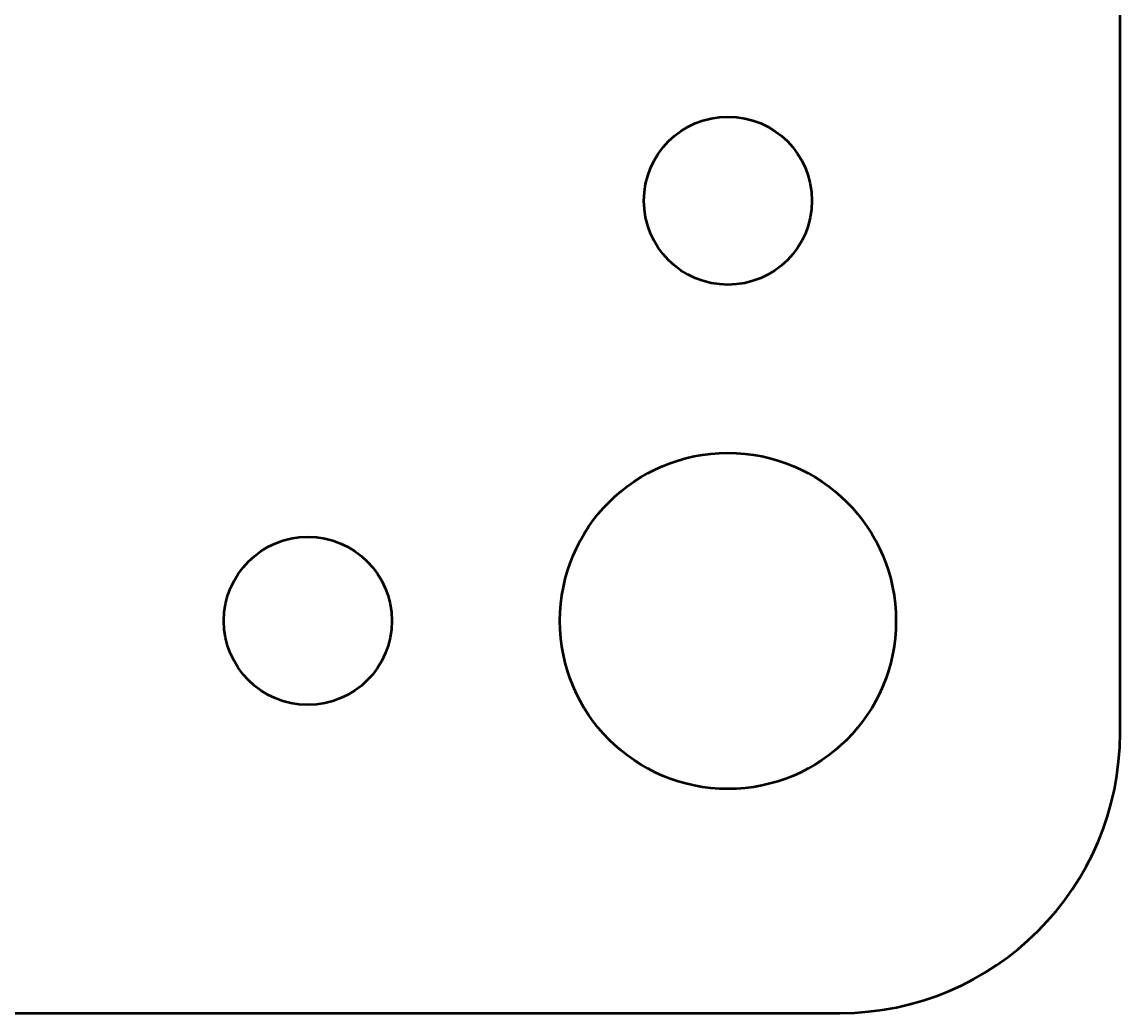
# Model space of a CAD drawing. Header units: centimetres. Extents: x -14.7 to 16.9, y -14.9 to 2.2.
# Drawn here: x -8.261 to -6.3, y -13.7 to -11.931 of the extents above; entities that cross this region are included whole.
import ezdxf

# ---------------------------------------------------------------- set-up
doc = ezdxf.new("R2010")
doc.units = ezdxf.units.CM
doc.header["$MEASUREMENT"] = 0
doc.layers.add('Layer 1', color=7, linetype='Continuous')

msp = doc.modelspace()

# ---------------------------------------------------------------- linework, layer by layer
at = {"layer": 'Layer 1', "lineweight": 53}
for centre, major_axis in [((-7, -12.25), (0, 0.15)), ((-7, -13), (0, 0.3)), ((-7.75, -13), (0, 0.15))]:
    msp.add_ellipse(centre, major_axis=major_axis, ratio=1, dxfattribs=at)
msp.add_open_spline([(-13.7, -13.2), (-13.7, -13.2), (-13.7, -6.8), (-13.7, -6.8), (-13.7, -6.8), (-13.7, -6.52386), (-13.47614, -6.3), (-13.2, -6.3), (-13.2, -6.3), (-13.2, -6.3), (-6.8, -6.3), (-6.8, -6.3), (-6.8, -6.3), (-6.52386, -6.3), (-6.3, -6.52386), (-6.3, -6.8), (-6.3, -6.8), (-6.3, -6.8), (-6.3, -13.2), (-6.3, -13.2), (-6.3, -13.2), (-6.3, -13.47614), (-6.52386, -13.7), (-6.8, -13.7), (-6.8, -13.7), (-6.8, -13.7), (-13.2, -13.7), (-13.2, -13.7), (-13.2, -13.7), (-13.47614, -13.7), (-13.7, -13.47614), (-13.7, -13.2)], degree=3, knots=[0, 0, 0, 0, 0.1111111, 0.1111111, 0.1111111, 0.1111111, 0.2222222, 0.2222222, 0.2222222, 0.2222222, 0.3333333, 0.3333333, 0.3333333, 0.3333333, 0.4444444, 0.4444444, 0.4444444, 0.4444444, 0.5555556, 0.5555556, 0.5555556, 0.5555556, 0.6666667, 0.6666667, 0.6666667, 0.6666667, 0.7777778, 0.7777778, 0.7777778, 0.7777778, 1, 1, 1, 1], dxfattribs=at)

doc.saveas('drawing.dxf')
